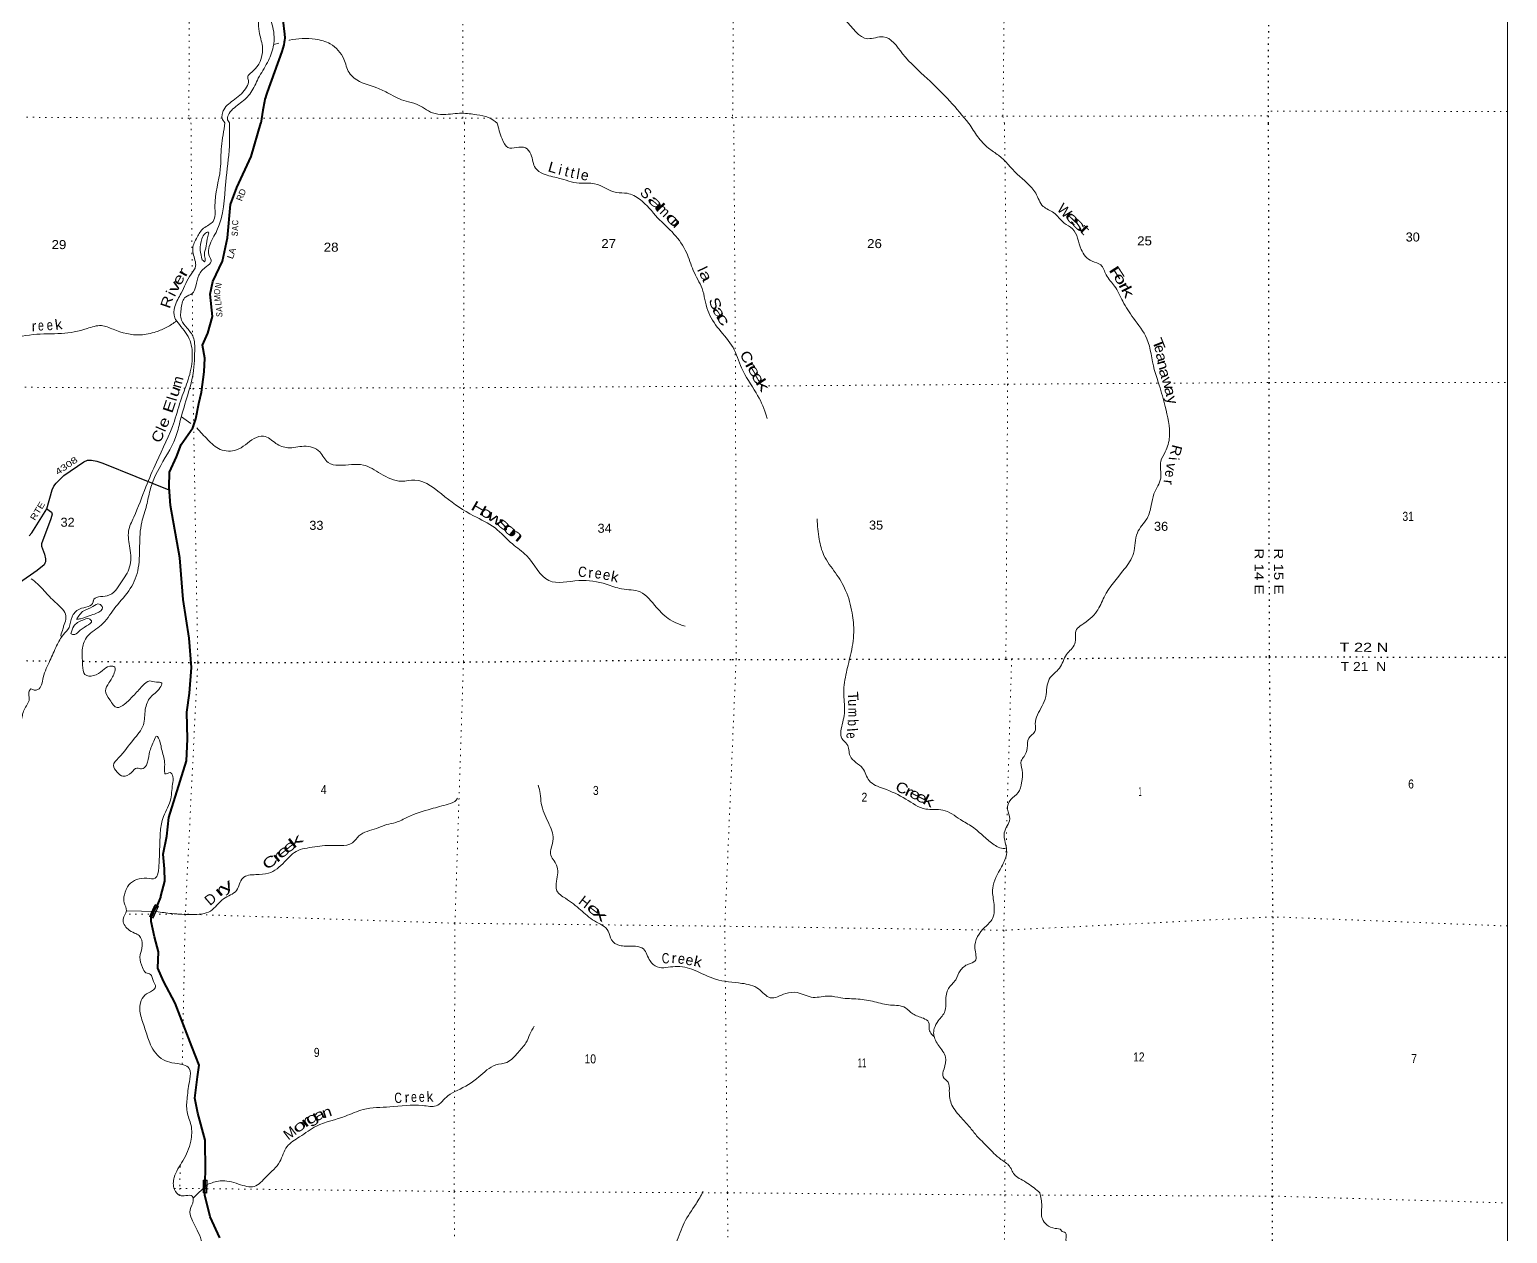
# Model space of a CAD drawing. Header units: feet. Extents: x -252966 to 4, y -183309 to 1368.
# Drawn here: x -28629 to 0, y -67344 to -44032 of the extents above; entities that cross this region are included whole.
import ezdxf
from ezdxf.enums import TextEntityAlignment as Align

# ---------------------------------------------------------------- set-up
doc = ezdxf.new("R2010")
doc.units = ezdxf.units.FT
doc.header["$LTSCALE"] = 80
doc.linetypes.add('DOTTED', pattern=[1.5, 0.3, -1.2])
for name, color, linetype, lineweight in [('26', 7, 'Continuous', 40), ('27', 7, 'Continuous', 13), ('29', 7, 'Continuous', 25), ('30', 7, 'Continuous', 35), ('39', 7, 'Continuous', 13), ('4', 7, 'Continuous', 13), ('41', 7, 'Continuous', 13), ('6', 7, 'DOTTED', 25), ('61', 7, 'Continuous', 13), ('7', 7, 'DOTTED', 13)]:
    doc.layers.add(name, color=color, linetype=linetype, lineweight=lineweight)

msp = doc.modelspace()

# ---------------------------------------------------------------- linework, layer by layer
at = {"layer": '26'}
for points in [[(-23789.72, -43304.16), (-23690.84, -44123.03), (-23685.72, -44194.77), (-23690.23, -44244.42), (-23695.4, -44275.93), (-23706.01, -44327.92), (-23744.6, -44454.27), (-24028.52, -45244.16), (-24045.42, -45299.44), (-24060.57, -45345.15), (-24069.11, -45379.56), (-24080.39, -45422.44), (-24109.29, -45593.61), (-24146.45, -45842.86), (-24147.54, -45838.56)], [(-26270.87, -61227.51), (-26181.72, -61036.01), (-26146.65, -60972.85), (-26087.79, -60835.79), (-26083.76, -60811.16), (-26010.73, -60524.37), (-26014.66, -60284.76), (-26038.29, -60000.7), (-25968.91, -59648.95), (-25933.6, -59286.85), (-25710.48, -58584.03), (-25586.49, -58190.44), (-25566.76, -57771.85), (-25584.31, -57252.29), (-25528.82, -56880.29), (-25490.31, -56383.33), (-25537.61, -55819.24), (-25653.58, -55067.37), (-25720.86, -54261.52), (-25898.84, -53249.44), (-25927.84, -52890.84), (-25917.27, -52601.02), (-25780.09, -52306.19), (-25693.6, -52065.3), (-25463.76, -51743.04), (-25405.98, -51568.35), (-25353.17, -51272.84), (-25301.04, -51055.83), (-25245.34, -50659.68), (-25234.98, -50394.01), (-25277.01, -50146.04), (-25176.51, -49911.31), (-25087.3, -49587.9), (-25127.68, -49152.72), (-25081.34, -48907.48), (-24893.07, -48514.41), (-24794.69, -48062.23), (-24734.81, -47418.48), (-24611.39, -47089.31), (-24336.92, -46487.57), (-24146.45, -45842.86)], [(-25226.48, -66310.25), (-25222.07, -66133.6), (-25228.91, -65537.63), (-25369, -65017.08), (-25424.69, -64722.69), (-25376.91, -64314.39), (-25346.8, -64087.14), (-25486.26, -63723.63), (-25808.41, -62887.53), (-26031.68, -62458.92), (-26141.99, -62208.38), (-26133.18, -61890.36), (-26209.02, -61603.87), (-26274.68, -61301.35), (-26272.19, -61253.16), (-26270.87, -61227.51)], [(-24946.12, -67428.34), (-25129.38, -67020.18), (-25232.22, -66604.62), (-25226.48, -66310.25)]]:
    msp.add_lwpolyline(points, dxfattribs=at)
at = {"layer": '29'}
for points in [[(-28295.03, -53310.57), (-28191.82, -52943.39), (-28159.81, -52870.71), (-28116.73, -52814.97), (-27963.58, -52670.47), (-27575.55, -52403.54), (-27507.14, -52372.38), (-27431.4, -52371.4), (-27326.06, -52391.26), (-27212.1, -52425.52), (-25929.83, -52945.29)], [(-28295.03, -53310.57), (-28205.7, -53374.75), (-28193.76, -53414.33), (-28216.88, -53507.17), (-28397.48, -53991.94), (-28397.5, -54038.88), (-28340.95, -54193.35), (-28318.26, -54282.63), (-28318.26, -54339.26), (-28330.54, -54367.9), (-28348.44, -54399.66), (-28481.62, -54504.37), (-29100.97, -54941.89)], [(-28635.16, -53835.27), (-28582.95, -53776.1), (-28295.03, -53310.57)]]:
    msp.add_lwpolyline(points, dxfattribs=at)
at = {"layer": '39'}
for p, q in [((-23899.6, -44321.3), (-23800.14, -44294.69)), ((-25685.7, -51532.25), (-25502.8, -51658.14)), ((-26747.71, -61099.43), (-26176.15, -61113.32)), ((-25459.72, -66659.14), (-25189.4, -66398.86))]:
    msp.add_line(p, q, dxfattribs=at)
for points in [[(-23805.77, -34526.11), (-23924.75, -34740.34), (-24022.57, -35038.51), (-23989.87, -35286.07), (-23864.34, -35706.57), (-23715, -35988.11), (-23587.81, -36247.55), (-23542.87, -36577.63), (-23596.26, -36972.34), (-23672.24, -37151.68), (-23854.73, -37327.21), (-23952.75, -37536.79), (-23960.43, -37699.88), (-23875.54, -37915.12), (-23702.04, -38216.74), (-23592.96, -38470.18), (-23568.24, -38743.93), (-23621.92, -39007.78), (-23901.89, -39636.5), (-23983.84, -39840.01), (-24118, -40063.76), (-24460.82, -40444.98), (-24506.92, -40501.44), (-24456.42, -40620.12), (-24240.71, -40921.65), (-23972.63, -41281.46), (-23809.54, -41418.02), (-23592.24, -41530.31), (-23537.85, -41588.58), (-23501.26, -41775.73), (-23474.56, -42039.41), (-23451.79, -42339.34), (-23479.43, -42562.86), (-23623.88, -42675.91), (-24035.35, -42914.33), (-24161.67, -43043.44), (-24145.34, -43162.19), (-24082.62, -43349.29), (-23981.23, -43757.77), (-23894.02, -44119.97), (-23907.54, -44367.63), (-24021.43, -44669.85), (-24197.61, -44976.23), (-24341.7, -45252.35), (-24542.23, -45452.08), (-24762.84, -45657.89), (-24796.79, -45756.61), (-24758.43, -45838.86)], [(-25560.59, -34771.95), (-25578.85, -35133.7), (-25575.43, -35473.97), (-25579.99, -35706.91), (-25652.31, -36012.3), (-25736.15, -36270.17), (-25725.5, -36543.95), (-25620.71, -36670.57), (-25556.33, -36704.66), (-25485.85, -36764.91), (-25451.29, -36948.04), (-25458.34, -37392.98), (-25538.41, -37538.1), (-25684.58, -37784.02), (-25682.05, -38019.57), (-25619.17, -38283.17), (-25522.34, -38448.05), (-25316.7, -38739.54), (-25183.85, -38837.91), (-24976.74, -38885.8), (-24618.75, -39003.83), (-24373.12, -39204.64), (-24306.28, -39442.06), (-24383.94, -39768.37), (-24582.28, -40050.64), (-24626.13, -40211.79), (-24645.75, -40431.27), (-24566.88, -40654.58), (-24312.76, -41058.71), (-24066.89, -41368.23), (-23867.67, -41488.61), (-23734.9, -41542.69), (-23608.01, -41671.27), (-23627.56, -41920.95), (-23605.03, -42110.15), (-23544.22, -42347.58), (-23592.05, -42528.87), (-23738.49, -42649.98), (-24170.2, -42824.02), (-24276.37, -42977.25), (-24243.68, -43220.78), (-24182.48, -43633.37), (-24183.52, -44072.26), (-24118.59, -44355.99), (-24256.29, -44793.15), (-24350.56, -44877.9), (-24400.66, -44942.43), (-24390.45, -45016.9), (-24424.33, -45145.82), (-24654.93, -45381.85), (-24865.5, -45583.62), (-24897.45, -45676.29), (-24899.31, -45746.76), (-24844.11, -45839.26)], [(-13104.64, -41937.15), (-13425.5, -42251.89), (-13541.58, -42471.58), (-13528.76, -42819.84), (-13421.31, -43240.38), (-13251.87, -43525.91), (-12835.15, -43845.14), (-12388.19, -44208.6), (-12094.86, -44171.75), (-11716.31, -44499.11), (-11238.94, -44981.29), (-10803.88, -45417.25), (-10431.41, -45850.57)], [(-23598.58, -44240.74), (-23596.32, -44240.14), (-23093.93, -44220.97), (-22804.33, -44308.94), (-22540.41, -44604.34), (-22437.34, -44865.84), (-22338.62, -44974.35), (-21900.1, -45158.65), (-21668.73, -45270.91), (-21336.8, -45419.19), (-21133.7, -45475.13), (-20823.83, -45645.61), (-20612.74, -45675.37), (-20253.05, -45652.47), (-19967.61, -45682.07), (-19736.37, -45733.93), (-19570.08, -45844.17)], [(-28603.87, -56796.96), (-28537.81, -56823.67), (-28471.43, -56814.14), (-28364.89, -56577.44), (-28233.47, -56252.36), (-28104.37, -55963.5), (-27973.92, -55749.15), (-27864.21, -55609.11), (-27806.18, -55406.24), (-27662.21, -55254.4), (-27395.79, -55113.63), (-27393.59, -55091.5), (-27125.55, -54995.03), (-26858.17, -54745.54), (-26690.75, -54438.87), (-26685.55, -54074.52), (-26710.79, -53744.14), (-26612.02, -53477.18), (-26375.82, -52887.21), (-26170.74, -52409.72), (-25824.26, -51615.29), (-25685.76, -51169.48), (-25556.03, -50808.15), (-25478.16, -50404.12), (-25519.36, -50061.53), (-25727.52, -49743.77), (-25816.78, -49612.18), (-25814.87, -49394.77), (-25692.07, -49136.06), (-25500.01, -48769.19), (-25412.2, -48606.83), (-25417.54, -48528.27), (-25467.54, -48272.19), (-25383.25, -48053.43), (-25257.17, -47879.3), (-25073.18, -47745.9), (-25038.5, -47456.28), (-24933.76, -46736.39), (-24911.82, -46295.67), (-24879.73, -46072.46), (-24844.11, -45839.26)], [(-24758.43, -45838.86), (-24759.08, -46288.86), (-24827.43, -46982.87), (-24998.38, -47921.66), (-25147.74, -48230.49), (-25155.19, -48393.5), (-25112.14, -48524.71), (-25201.36, -48618.61), (-25351.53, -48790.53), (-25409.63, -49001.45), (-25477.17, -49143.84), (-25608.35, -49211.23), (-25690.54, -49419.94), (-25686.61, -49659.54), (-25577.46, -49813.43), (-25458.44, -49987.54), (-25430.6, -50249.48), (-25471.2, -50756.49), (-25601.86, -51224.52), (-25732.56, -51696.57), (-25774.1, -51851.25), (-26088.94, -52474.81), (-26296.05, -52954.29), (-26360.86, -53243.67), (-26456.16, -53573.07), (-26496.39, -54037.8), (-26534.69, -54512.62), (-26706.86, -54901.79), (-26993.19, -55251.78), (-27239.01, -55563.85), (-27510.14, -55783.11), (-27604.5, -56005.81), (-27601.42, -56342.05), (-27556.8, -56523.6), (-27388.21, -56543.09), (-27218.59, -56443.8), (-27075.22, -56360.41), (-26976.96, -56381.34), (-26987.96, -56489.96), (-27092.1, -56682.39), (-27159.73, -56834.85), (-27072.87, -57010.7), (-26931.55, -57160.83), (-26790.33, -57093.52), (-26620.19, -56935.86), (-26439.68, -56740.03), (-26300.24, -56646.54), (-26171.85, -56667.71), (-26069.55, -56686.66), (-26102.51, -56779), (-26288.96, -56964.72), (-26387.41, -57195.44), (-26424.2, -57497.13), (-26615.52, -57779.44), (-26903.9, -58133.45), (-27003.67, -58285.64), (-26934.44, -58409.01), (-26820.65, -58492.48), (-26655.28, -58419.33), (-26548.05, -58333.63), (-26457.79, -58350.47), (-26366.74, -58276.72), (-26312.57, -58055.7), (-26224.06, -57812.82), (-26166.93, -57712.62), (-26099.7, -57835.97), (-26070.7, -57965.06), (-26012.7, -58225.23), (-26014.11, -58386.28), (-26000.56, -58444.77), (-25903.93, -58421.4), (-25854.34, -58494.28), (-25859.68, -58645.23), (-25904.46, -58971.36), (-26048.33, -59312.09), (-26096.94, -59585.5), (-26110.12, -59943.75), (-26126.93, -60257.68), (-26193.03, -60464.5), (-26359.8, -60467.18), (-26704.44, -60593.23), (-26792.51, -60785.78), (-26795.91, -60944.8), (-26751.01, -61094.15), (-26816.74, -61258.7), (-26722.01, -61452.74), (-26596.1, -61528.25), (-26508.13, -61577.28), (-26445.51, -61767.03), (-26491.71, -61996.17), (-26443.22, -62193.86)], [(-19570.08, -45844.17), (-19476.18, -46148.51), (-19363.12, -46314.52), (-19023.66, -46321.3), (-18918.28, -46446.97), (-18828.22, -46715.47), (-18678.5, -46825.39), (-18379.89, -46908.35), (-17984.97, -47006.17), (-17683.71, -47016.67), (-17257.27, -47185.22), (-17052.51, -47202.98), (-16802.44, -47323.79), (-16461.97, -47674.85), (-16145.31, -47991.48), (-15903.35, -48349.79), (-15771.79, -48697.13), (-15602.07, -49046.8), (-15491.27, -49470.48), (-15273.48, -49836.64), (-15001.33, -50189.15), (-14836.04, -50585.09), (-14552.99, -51068.55), (-14367.71, -51476.72), (-14342.37, -51565.51)], [(-10431.41, -45850.57), (-10260.51, -46106.52), (-10053.51, -46327.64), (-9859.85, -46466.11), (-9495.4, -46831.45), (-9139.02, -47200.75), (-8992.59, -47455.61), (-8788.76, -47580.07), (-8587.59, -47779), (-8423.83, -47891.06), (-8258.56, -48289.01), (-8045.6, -48518.23), (-7879.48, -48590.04), (-7772.7, -48784.18), (-7609.84, -48998.9), (-7451.7, -49294.12), (-7245.6, -49617.91), (-6985.93, -50018.64), (-6840.5, -50617.75), (-6744.69, -50918.5), (-6631.77, -51330.11), (-6546.5, -51916.66), (-6627.4, -52207.92), (-6715.38, -52390.41), (-6716.23, -52716.55), (-6847.47, -53021.49), (-6899.7, -53250.58), (-6982.22, -53497.54), (-7169.51, -53777.87), (-7245.31, -54175.88), (-7422.78, -54482.46), (-7813.22, -55020.86), (-7952.26, -55297.56), (-8245.87, -55560.92), (-8345.09, -55650.71), (-8381.66, -55926.23), (-8540.18, -56134.32), (-8677.08, -56396.94), (-8875.84, -56610.75), (-8945.09, -56948.41), (-9102.89, -57303.47), (-9146.59, -57476.25), (-9153.94, -57627.19), (-9273.57, -57753.05), (-9301.41, -57950.12), (-9363.07, -58108.67), (-9418.05, -58192.78), (-9403.53, -58370.06), (-9411.71, -58615.61), (-9475.66, -58806.35), (-9621.51, -58944.08), (-9683.4, -59128.79), (-9638.85, -59318.4), (-9692.26, -59452.85), (-9747.66, -59585.28), (-9727.27, -59780.72), (-9700.79, -59968.17), (-9801.67, -60247.19), (-9972, -60656.51), (-9950.35, -60936.53), (-9975.16, -61246.36), (-10121.26, -61412.28), (-10315.73, -61825.43), (-10313.82, -62067.03), (-10438.92, -62128.42), (-10602.78, -62257.96), (-10688.69, -62432.41), (-10828.8, -62602.4), (-10879.05, -62835.53), (-10896.94, -63042.74), (-11025.1, -63224.91), (-11102.76, -63375.27), (-11113.83, -63491.95), (-11015.29, -63710.18), (-10884.64, -63932.7), (-10914.74, -64157.93), (-10932.18, -64314.82), (-10836.66, -64418.27), (-10811.97, -64581.55), (-10760.16, -64859.79), (-10573.48, -65106.92), (-10420.31, -65281.31), (-10283.18, -65451.53), (-10070.1, -65666.66), (-9813.07, -65910.34), (-9645.47, -66042.56), (-9534.56, -66224.65), (-9428.69, -66293.96), (-9288.79, -66377.63), (-9055.31, -66556.69)], [(-25282.37, -48489.75), (-25323.16, -48303.56), (-25291.09, -48082.36), (-25219.83, -47974.22), (-25163.4, -47954.55), (-25178.22, -48041), (-25205.93, -48221.96), (-25241.5, -48384.75), (-25224.39, -48495.62), (-25232.69, -48525.75), (-25282.37, -48489.75)], [(-31146.31, -48682.8), (-30786.28, -48605.51), (-30361.33, -48715.66), (-30082.91, -48810.52), (-29763.48, -49040.61), (-29510.4, -49276.2), (-29454.93, -49594.74), (-29284.25, -49833.69), (-29104.45, -49949.9), (-28561.92, -49938.2), (-28011.26, -49916.49), (-27514.21, -49821.88), (-27238.47, -49763.72), (-27008.07, -49836.05), (-26482.66, -49945), (-26180.79, -49885.04), (-25969.06, -49796.16), (-25778.75, -49673.96)], [(-25388.58, -51747.5), (-25176.49, -51974.88), (-24937.05, -52162.04), (-24619.72, -52172.67), (-24278.27, -51951.97), (-24095.04, -51905.14), (-23857.2, -52045.98), (-23626.91, -52130.39), (-23313.24, -52100.72), (-23006.82, -52209.91), (-22847.91, -52416.55), (-22635.41, -52468.61), (-22163.26, -52464.38), (-21825.2, -52632.21), (-21424.68, -52778.4), (-21165.33, -52756.35), (-20581.52, -53079.17), (-20026.25, -53448.08), (-19612.44, -53682.96), (-19275.64, -53993.71), (-19000.37, -54219.42), (-18568.64, -54702.07), (-17988.05, -54702.75), (-17456.28, -54773.5), (-17159.73, -54862.48), (-16798.63, -54921.78), (-16483.83, -55222.29), (-16218.74, -55462.01), (-16024.67, -55554.18), (-15930.53, -55587.15)], [(-13374.96, -53508.08), (-13332.2, -53901.01), (-13240.51, -54213.81), (-13016.47, -54553.85), (-12820.54, -54891.65), (-12695.79, -55329.53), (-12662.91, -55704.26), (-12727.05, -56146.65), (-12816.78, -56528.44), (-12856.34, -56916.67), (-12843.39, -57273.12), (-12910.72, -57620.86), (-12891.87, -57761.94), (-12794.37, -57869.44), (-12734.06, -58095.41), (-12624.69, -58223.13), (-12493.07, -58334.93), (-12364.59, -58575.54), (-12086.68, -58728.79), (-11652.52, -58933.64), (-11268.48, -59126), (-10937.17, -59146.8), (-10597.23, -59328.74), (-10365.44, -59471.55), (-10142.07, -59658.58), (-9942.57, -59819.24), (-9834.57, -59874.48), (-9710.04, -59877.5), (-9708.01, -59875.5)], [(-28596.35, -54668.01), (-28475.57, -54762.62), (-28268.57, -54983.74), (-28045.46, -55200.96), (-27948.05, -55318.52), (-27927.1, -55449.55), (-27970.5, -55588.11), (-27989.27, -55666.48), (-28010.48, -55795.15), (-28005.9, -55799.76)], [(-27719.59, -55455.98), (-27580.13, -55287.28), (-27404.64, -55206.16), (-27277.64, -55156.86), (-27217.94, -55221.77), (-27331.44, -55335.6), (-27472.48, -55382.78), (-27643.76, -55441.79), (-27715.83, -55451.43)], [(-27827.13, -55734.23), (-27773.6, -55585.69), (-27599.78, -55466.3), (-27477.04, -55445.15), (-27429.17, -55483.79), (-27528.45, -55579.62), (-27682.12, -55693.13), (-27775.02, -55748.75), (-27825.3, -55735.85)], [(-29291.2, -80926.07), (-29477.15, -80594.39), (-29660.22, -80393.59), (-29641.55, -80327.3), (-29611.25, -80077.91), (-29657.93, -79672.87), (-29739.34, -79333.99), (-29960.88, -79167.1), (-30154.7, -79046.75), (-30364.16, -78648.44), (-30441.95, -78124.37), (-30410.63, -77760.23), (-30347.07, -77613.78), (-30205.2, -77471.99), (-29988.39, -77030.83), (-29901.41, -76733.58), (-29992.76, -76612.05), (-30030.04, -76511.08), (-29966.43, -76358.59), (-30035.26, -76188.92), (-30025.06, -75941.38), (-30144.53, -75590.1), (-30193.87, -75259.53), (-30284.41, -74815.89), (-30319.85, -74503.55), (-30514.53, -73563.8), (-30675.17, -73095.42), (-30863.09, -72759.7), (-30906.91, -72487.56), (-30966.21, -72146.84), (-30963.22, -71804.62), (-31004.87, -71514.37), (-31057.07, -71280.41), (-31037.46, -70875.91), (-31004.06, -70503.73), (-30911.53, -70260.88), (-30822.86, -69999.88), (-30922.18, -69640.72), (-31024.93, -69444.6), (-31030.13, -69349.94), (-30850.81, -69061.49), (-30778.01, -68778.21), (-30854.16, -68525.94), (-30987.91, -68198.71), (-30970.02, -67761.98), (-30924.8, -67186.56), (-30972.03, -66843.93), (-30853.51, -66615.38), (-30841.77, -66422.2), (-30901.83, -65938.54), (-30865.74, -65487.87), (-30836.52, -65133.78), (-30816.52, -64684.99), (-30776.17, -64435.67), (-30709.56, -64399.97), (-30616.08, -64277.93), (-30435.72, -64100.21), (-30348.26, -63978.11), (-30419.72, -63878.88), (-30464.88, -63759.74), (-30394.38, -63738.16), (-30197.55, -63743.79), (-29982.9, -63550.24), (-30025.08, -63320.39), (-30063.9, -63165.06), (-30026.72, -63048.59), (-29902.56, -63093.89), (-29762.86, -63199.71), (-29635.96, -63162.49), (-29517.32, -62919.85), (-29366.64, -62460.04), (-29412.47, -62187.88), (-29537.34, -61993.6), (-29629.64, -61751.26), (-29676.09, -61320.05), (-29599.49, -61060.97), (-29487.13, -60618.97), (-29454.94, -60383.68), (-29438.16, -60303.29), (-29309.47, -60290.24), (-29129.63, -60170.9), (-28935.65, -59814.12), (-28850.82, -59303.45), (-28825.6, -58717.8), (-28841.64, -58254.62), (-28856.9, -57932.38), (-28769.13, -57315.03), (-28736, -57202.56), (-28635.77, -56998.02), (-28640.56, -56857.06), (-28603.87, -56796.96)], [(-18774.11, -58666.48), (-18735.34, -58827.85), (-18716.91, -59017.25), (-18579.53, -59388.8), (-18485.87, -59705.63), (-18525.63, -59886.5), (-18536.59, -59991.1), (-18420.02, -60215.52), (-18418.68, -60521.54), (-18414.29, -60708.81), (-18246.82, -60855.12), (-17955.46, -61078.94), (-17684.11, -61292.53), (-17420.66, -61491.97), (-17355.85, -61661.6), (-17200.08, -61767.56), (-17083.67, -61780.58), (-16736.59, -61835.74), (-16608.04, -62068.31), (-16468.43, -62184.19), (-16124.81, -62174.9), (-15755.78, -62246.35), (-15339.43, -62420.85), (-14831.86, -62501.47), (-14505.35, -62610.82), (-14281.82, -62779.73), (-13981.78, -62699.62), (-13760.62, -62681.29), (-13448.02, -62772.41), (-13140.41, -62746.72), (-12915.72, -62782.76), (-12580.42, -62805.62), (-12259.44, -62858.55), (-11948.6, -62921.47), (-11663.78, -62974.11), (-11518.17, -63094.08), (-11313.99, -63178.27), (-11214.2, -63253.57), (-11199.34, -63392.61), (-11153.95, -63485.58), (-11101.64, -63532.63)], [(-26176.15, -61113.32), (-25873.56, -61149.58), (-25485.99, -61168.83), (-25125.79, -61101.29), (-24872.59, -60863.77), (-24618.03, -60700.75), (-24499.41, -60462.14), (-24245.7, -60395.75), (-24000.37, -60369.55), (-23689.07, -60150.62), (-23427.95, -59927.26), (-23252.78, -59882.37), (-22862.58, -59831.18), (-22603.44, -59833.29), (-22371.93, -59778.79), (-22248.22, -59646.92), (-21911.46, -59502.69), (-21711.91, -59427.81), (-21534.76, -59386.96), (-21304.82, -59282.13), (-20849.39, -59122.75), (-20517.1, -59030.83), (-20361.69, -58949.54), (-20341.32, -58917.5)], [(-26443.22, -62193.86), (-26373.79, -62295.08), (-26285.68, -62328.01), (-26230.61, -62463.34), (-26189.32, -62566.35), (-26246.22, -62640.38), (-26395.69, -62731.78), (-26481.33, -62876.04), (-26471.55, -63135.82), (-26381.59, -63416.39), (-26285.54, -63688.96), (-26036.97, -63980.88), (-25870.72, -64038.6), (-25646.07, -64078.67), (-25534.17, -64148.03), (-25525.97, -64359.49), (-25575.26, -64711.41), (-25577.68, -64987.2), (-25501.64, -65251.55), (-25506.34, -65559.54), (-25660.34, -65938.79), (-25827.9, -66261.56), (-25821.89, -66493.13), (-25716.44, -66610.76), (-25601.94, -66611.68), (-25477.5, -66624.77), (-25458.13, -66707.47), (-25519.96, -66886.15), (-25487.42, -67069.62), (-25382.78, -67279.84), (-25304.12, -67473.75), (-25243, -67607.12), (-25167.3, -67680.21), (-25214.33, -67774.45), (-25344.24, -67926.41), (-25323.64, -68097.7), (-25220.52, -68251.54), (-25020.71, -68375.97), (-24892.37, -68403.18), (-24857.04, -68498.09), (-24806.29, -68667.62), (-24706.64, -68759.02), (-24645.6, -68900.44), (-24632.68, -69260.92), (-24649.05, -69754.03), (-24718.11, -70299.05), (-24856.81, -70537.5), (-25110.51, -70831.39), (-25167.05, -71094.67), (-25187.85, -71404.54), (-25254.17, -71637.53), (-25312.8, -71908.84), (-25282.14, -72078.2), (-25217.7, -72290.12), (-25249.5, -72481.12), (-25167.48, -72749.54), (-25214.38, -73059.2), (-25263.25, -73592.31), (-25227.78, -73900.63), (-25272.38, -74176.08), (-25410.58, -74587.67), (-25489.14, -74840.7), (-25616.96, -74984.62), (-25695.87, -75048.4), (-25894.29, -75223.95), (-26004.69, -75442.5), (-26028.32, -75617.46), (-26089.5, -75721.65), (-26179.16, -75865.88), (-26192.15, -75972.47), (-26103.62, -76186.6), (-26043.44, -76426.66), (-25960.48, -76588.39), (-25813.57, -76559.39), (-25648.24, -76492.28), (-25509.86, -76519.57), (-25508.41, -76584.01), (-25597.62, -76675.89), (-25606.57, -76780.51), (-25552.8, -76835.3), (-25581.39, -76887.41), (-25669.99, -76910.85), (-25739.13, -77006.93), (-25696.12, -77142.16), (-25711.15, -77252.77), (-25655.06, -77500.85), (-25533.95, -77894.42), (-25384.2, -78229.83), (-25243.09, -78404.11), (-25116.86, -78443.39), (-25041.88, -78369.51)], [(-25189.94, -66399.23), (-24936.46, -66325.16), (-24579.41, -66388.46), (-24276.46, -66435.21), (-24041.74, -66243.84), (-23782.05, -65954.03), (-23640.87, -65661.24), (-23398.15, -65473.97), (-23070.88, -65267.25), (-22510.67, -65072.48), (-22166.01, -64944.42), (-21651.27, -64894.24), (-21010.16, -64867.23), (-20755.07, -64873.32), (-20526.34, -64677.88), (-20344.63, -64574.67), (-19924.48, -64314.34), (-19594.97, -64081.47), (-19383.6, -64032.85), (-19166.94, -63839.32), (-19012.65, -63655.36), (-18936.82, -63484.85), (-18853.1, -63330.51)], [(-23484.42, -76790.9), (-23132.27, -76871.05), (-22541.61, -76869.8), (-22048.89, -76811.39), (-21519.82, -76501.61), (-21343.13, -76283.6), (-21316.15, -76185.17), (-21151, -76138.2), (-20850.87, -75818.51), (-20472.48, -75280.02), (-20224.87, -74762.62), (-20094.47, -74324.79), (-19918.14, -73919.55), (-19799.01, -73620.54), (-19811.18, -73405.03), (-19801.79, -73250.08), (-19606.9, -73018.13), (-19466.54, -72819.96), (-19212.7, -72739.47), (-18995.02, -72658.7), (-18875.41, -72305.34), (-18689.67, -71972.65), (-18576.32, -71415.9), (-18491.26, -70879.06), (-18344.28, -70612.49), (-18198.95, -70535.15), (-18125.12, -70362.61), (-18039.32, -70200.24), (-17929.43, -70040.07), (-17606.72, -69666.21), (-17604.73, -69668.24), (-17436.06, -69448.15), (-17232.28, -69349.15), (-17101.37, -69082.45), (-16926.25, -68814.09), (-16682.65, -68755.67), (-16478.87, -68656.66), (-16371.13, -68512.59), (-16319.26, -68094.25), (-16103.34, -67526.26), (-15947.25, -67136.96), (-15719.05, -66772.4), (-15580.35, -66533.95)], [(-9055.31, -66556.69), (-9021.37, -66810.64), (-9009.52, -67064.4), (-8922.1, -67175.84), (-8764, -67245.57), (-8645.8, -67282.77), (-8641.85, -67290.85), (-8563.86, -67331.75), (-8552.95, -67462.7), (-8399.96, -67657.21), (-8228.61, -67819.66), (-8044.99, -67958.05), (-7908.47, -67969.22), (-7790.3, -68010.45), (-7689.35, -68182.39), (-7547.43, -68264.07), (-7298.82, -68322.46), (-7138.15, -68327.79), (-6996.15, -68401.42), (-6838.84, -68332.23), (-6575.45, -68308.2), (-6350.6, -68326.13), (-6181.12, -68472.46), (-5981.99, -68675.4), (-5907.56, -68893.43), (-5843.29, -69125.47), (-5621.9, -69537.97), (-5475.95, -69849.19), (-5319.91, -70154.46), (-5317.73, -70593.36), (-5269.64, -70837.35), (-5164.33, -70971.08), (-5096.63, -71040.08), (-5057.6, -71171.26), (-4898.18, -71319.52), (-4618.13, -71458.69), (-4456.05, -71761.99), (-4411.52, -71953.61), (-4223.82, -72083.98), (-3903.14, -72171.14), (-3653.35, -72324.15), (-3542.25, -72484.1), (-3477.05, -72609.45), (-3384.23, -72793.41), (-3149.73, -73085.22), (-2716.18, -73590.03), (-2464.56, -73763.2), (-2245.49, -73752.9), (-2029.56, -73871.42), (-1908.41, -74031.45), (-1694.99, -74208.33), (-1564.84, -74487.21), (-1551.5, -74799.37), (-1624.15, -75066.54), (-1776.28, -75461.92), (-1898.91, -75930), (-1898.87, -75925.98), (-1959.74, -76223.44), (-1933.11, -76394.78), (-1806.78, -76651.49), (-1821.51, -76727.87), (-1790.71, -76881.13), (-1625.04, -77103.67), (-1556.54, -77211.19), (-1525.44, -77330.22), (-1380.07, -77478.37), (-1247.79, -77513.67), (-1117.9, -77593.24), (-1053.34, -77791.06), (-1056.6, -77933.97), (-962.25, -78172.3), (-848.1, -78213.49), (-613.09, -78219.42), (-423.49, -78361.89), (-330.16, -78487.46), (-327.75, -78670.69), (-270.71, -78810.06), (-184.78, -78863.11), (-116.92, -78913.99), (-3.35, -79002.17)]]:
    msp.add_spline(points, degree=3, dxfattribs=at)
at = {"layer": '4'}
msp.add_line((0, -0.01), (0, -183308.59), dxfattribs=at)
at = {"layer": '6'}
msp.add_line((-29768.91, -56240.81), (-28244.87, -56257.74), dxfattribs=at)
for points in [[(-4467.2, 0.45), (-4481.32, -3490.33), (-4483.03, -3625.22), (-4489.67, -8815.37), (-4485.4, -8930.12), (-4461.96, -14092.02), (-4455.8, -14148.38), (-4492.34, -19451.33), (-4547.1, -24695.94), (-4584.21, -29739.19), (-4593.71, -29990.86), (-4632.89, -35003.91), (-4640.41, -35241.49), (-4611.15, -40306.75), (-4616.84, -40463.79), (-4637.64, -45609.68), (-4637.44, -45704.3), (-4632.83, -45851.21)], [(-4632.83, -45851.21), (-4624.74, -50867.25), (-4616.98, -56178.23), (-4546.54, -61213.91), (-4557.71, -66621.37), (-4565.87, -71914.1), (-4650.11, -77178.04), (-4644.7, -82527.25), (-4588.48, -87810.44)], [(-27597.4, -56264.94), (-25368.95, -56289.7), (-20223.8, -56279.1), (-15016.02, -56228.57), (-9716.23, -56223.42), (-9605.71, -56220.3), (-4616.98, -56178.23), (0, -56187.16)]]:
    msp.add_lwpolyline(points, dxfattribs=at)
at = {"layer": '61'}
for p, q in [((-26237.58, -61238.47), (-26305.7, -61207.1)), ((-25268.96, -66560.93), (-25263.93, -66310.98)), ((-25263.93, -66310.98), (-25188.94, -66312.49))]:
    msp.add_line(p, q, dxfattribs=at)
for points in [[(-26305.7, -61207.1), (-26219.46, -61019.84), (-26205.4, -60993), (-26192.92, -60976.84)], [(-26192.92, -60976.85), (-26129.09, -61016.23), (-26192.92, -60976.85)], [(-26295.08, -61203.18), (-26212.28, -61023.37), (-26198.64, -60997.33), (-26190.99, -60987.43), (-26140.43, -61018.63)], [(-26140.43, -61018.63), (-26149.22, -61031.48), (-26160.39, -61051.74), (-26241.5, -61227.85), (-26295.08, -61203.18)], [(-26237.58, -61238.47), (-26153.24, -61055.35), (-26142.4, -61035.68), (-26129.1, -61016.23)], [(-25188.94, -66312.49), (-25193.97, -66562.44), (-25268.96, -66560.93)]]:
    msp.add_lwpolyline(points, dxfattribs=at)
msp.add_lwpolyline([(-25260.8, -66553.09), (-25256.09, -66319.13), (-25197.09, -66320.32), (-25201.8, -66554.28)], close=True, dxfattribs=at)
at = {"layer": '7'}
for p, q in [((0, -45618.06), (-4637.64, -45609.68)), ((-25501.88, -45837.32), (-25480.07, -48730.77)), ((-25476.92, -49148.38), (-25470.71, -49972.6)), ((-25639.93, -50978.86), (-25623.49, -50978.97))]:
    msp.add_line(p, q, dxfattribs=at)
for points in [[(-9743.43, -45849.57), (-9772.25, -45709.02), (-9715.46, -40474.47), (-9706.8, -35290.36), (-9842.94, -30058.23), (-9800.45, -24717.01), (-9689.4, -19486.38), (-9733.17, -14215.81), (-9770.93, -8939.18), (-9794.66, -3648.43), (-9826.34, 2.14)], [(-14982.04, -15358.25), (-14980.98, -19485.39), (-15045.78, -24734.05), (-15016.22, -29934.19), (-14990.44, -35245.06), (-14976.79, -40525.77), (-15009.52, -45732.08), (-14986.09, -45846.74)], [(-20204.96, -45842.64), (-20234.75, -45749.07), (-20232.19, -40528.73), (-20288.16, -35197.78), (-20288.49, -30646.99)], [(-25536.83, -39127.29), (-25525.79, -40527.74), (-25542.41, -45750.12), (-25501.88, -45837.32)], [(-24901.47, -45749.99), (-25542.41, -45750.12), (-30844.12, -45716.94), (-31141.84, -45712.04)], [(-4637.44, -45704.3), (-9772.25, -45709.02), (-15009.52, -45732.08), (-20234.75, -45749.07), (-24797.61, -45749.97)], [(-20204.96, -45842.64), (-20223.53, -50968.18), (-20223.8, -56279.1), (-20388.61, -61337.02), (-20405.95, -66531.04), (-20356.04, -71846.39), (-20418.45, -77140.69), (-20514.59, -82386.41), (-20437.63, -83834.13)], [(-15070.07, -83357.19), (-15060.43, -82418.58), (-15050.37, -77137.94), (-15042.34, -71859.3), (-15110.45, -66557.9), (-15161.72, -61397.55), (-14941.72, -56231.36), (-14953.63, -50936.45), (-14986.09, -45846.74)], [(-9743.43, -45849.57), (-9681.69, -50900.71), (-9716.23, -56223.42)], [(-31149.09, -50977.54), (-30758.54, -50945.11), (-25930.58, -50976.95)], [(-25526.54, -50979.61), (-25463.11, -50980.03), (-20223.53, -50968.18), (-14953.63, -50936.45), (-14615.55, -50934.16)], [(-25464.94, -50737.31), (-25463.11, -50980.03), (-25368.95, -56289.7)], [(-14433.34, -50932.92), (-9681.69, -50900.71), (-6724.01, -50881.14)], [(-6460.33, -50879.4), (-4624.74, -50867.25), (0, -50867.17)], [(-25368.95, -56289.7), (-25378.31, -56419.25), (-25612.5, -61161.77), (-25670.86, -64064.83)], [(-9605.71, -56220.3), (-9758.16, -61473.61), (-9736.73, -66599.48), (-9769.12, -71906.11), (-9817.4, -77192.48), (-9825.45, -82473.14), (-9831.93, -87804.13)], [(0, -61390.95), (-4546.54, -61213.91), (-9758.16, -61473.61), (-15236.02, -61394.76), (-20388.61, -61337.02), (-25612.5, -61161.77), (-26196.69, -61160.14), (-26761.55, -61158.57)], [(-25710.64, -66043.58), (-25719.25, -66471.82), (-25720.14, -66608.46)], [(-25826.66, -66471.57), (-25719.25, -66471.82), (-25191.12, -66477.71)], [(-25191.12, -66477.71), (-20405.95, -66531.04), (-15110.45, -66557.9), (-9736.73, -66599.48), (-4557.71, -66621.37), (0, -66753.13)]]:
    msp.add_lwpolyline(points, dxfattribs=at)

# ---------------------------------------------------------------- texts
at = {"layer": '27'}
msp.add_text('R', height=120, rotation=69.903, dxfattribs=at).set_placement((-24497.41, -47308.63), align=Align.CENTER)
for s, rotation, width, p in [('D', 67.426, 1.05, (-24452.44, -47201.93)), ('C', 87.99, 0.7, (-24586.77, -47772.21)), ('S', 83.137, 0.85, (-24595.08, -47993.82)), ('A', 87.99, 0.8, (-24589.07, -47883.42)), ('A', 74.475, 1.05, (-24647.8, -48336.62)), ('L', 71.002, 1.2, (-24677.54, -48436.47)), ('N', 78.688, 0.85, (-24912.73, -48999.45)), ('O', 83.702, 0.75, (-24937.35, -49115.53)), ('M', 94.352, 0.75, (-24931.37, -49227.17)), ('L', 93.176, 0.85, (-24915.21, -49331.53)), ('S', 83.856, 0.8, (-24894.15, -49558.36)), ('A', 91.032, 0.75, (-24895.53, -49447.17))]:
    msp.add_text(s, height=120, rotation=rotation, dxfattribs=dict(at, width=width)).set_placement(p, align=Align.CENTER)
at = {"layer": '30'}
for s, rotation, width, p in [('4308', 34.525, 1.35, (-28081.03, -52664.18)), ('RTE', 58.264, 1.2, (-28525.55, -53550.22))]:
    msp.add_text(s, height=120, rotation=rotation, dxfattribs=dict(at, width=width)).set_placement(p)
at = {"layer": '41'}
for s, rotation, width, p in [('L', 343.989, 1.15, (-18520.31, -46797.4)), ('a', 314.282, 2.1, (-16568.52, -47447.2)), ('l', 313.963, 1.8, (-16481.73, -47544.76)), ('o', 314.893, 2.05, (-16227.71, -47786.5)), ('e', 315.668, 2, (-8487.42, -47757.15)), ('s', 313.052, 2.25, (-8380.2, -47860.2)), ('t', 314.868, 2, (-8259.83, -47968.12)), ('r', 60.944, 1.6, (-25572.75, -48775.48)), ('l', 295.98, 1.1, (-15686.38, -48712.6)), ('F', 302.679, 1.85, (-7653.78, -48808.47)), ('v', 62.401, 1.5, (-25737.47, -49056.88)), ('e', 62.334, 1.4, (-25659.61, -48913.53)), ('a', 295.801, 1.45, (-15617.96, -48842.78)), ('o', 300.234, 1.5, (-7583.79, -48907.19)), ('r', 297.918, 1.6, (-7507.1, -49043.28)), ('R', 71.053, 1.2, (-25877.46, -49338.23)), ('i', 63.699, 1.15, (-25800.43, -49189.12)), ('S', 290.529, 1.3, (-15437.41, -49372.08)), ('k', 296.969, 1.6, (-7442.32, -49155.03)), ('a', 300.661, 1.6, (-15354.32, -49556.86)), ('e', 1.192, 0.75, (-28407.48, -49859.19)), ('e', 4.575, 0.8, (-28230.11, -49852.53)), ('k', 8.206, 1.05, (-28053.72, -49841.18)), ('c', 303.537, 1.8, (-15273.44, -49695.01)), ('T', 291.504, 1.45, (-6849.74, -50157.71)), ('C', 294.835, 1.2, (-14827.07, -50412.48)), ('a', 285.752, 1.2, (-6794.12, -50398.65)), ('r', 299.656, 1.65, (-14740.68, -50579.69)), ('e', 301.41, 1.55, (-14674.54, -50689.44)), ('n', 287.825, 1.25, (-6763.87, -50554.37)), ('a', 287.773, 1.25, (-6730.52, -50714.98)), ('u', 70.234, 1.35, (-25731.63, -51071.4)), ('e', 299.745, 1.5, (-14601.87, -50826.78)), ('k', 303.291, 1.8, (-14510.62, -50966.39)), ('w', 287.568, 1.2, (-6667.63, -50906.36)), ('E', 71.643, 1.35, (-25830.4, -51359.69)), ('y', 284.798, 1.15, (-6585.99, -51229.32)), ('a', 285.885, 1.2, (-6628.78, -51063.19)), ('C', 66.321, 1.2, (-26053.74, -51947.05)), ('e', 66.551, 1.3, (-25940.73, -51675.88)), ('R', 255.843, 1.1, (-6514.81, -52158.93)), ('e', 262.103, 0.9, (-6630.25, -52622.45)), ('v', 257.574, 1.05, (-6603.83, -52474.86)), ('H', 330.1, 1.5, (-19972.23, -53388.01)), ('o', 329.732, 1.5, (-19825.26, -53471.97)), ('w', 326.142, 1.6, (-19653.22, -53580.03)), ('s', 320.938, 2.1, (-19502.7, -53681.03)), ('o', 316.681, 1.95, (-19379.77, -53791.48)), ('n', 320.481, 1.9, (-19263.51, -53884.71)), ('C', 353.887, 0.85, (-17929.95, -54631.23)), ('e', 352.618, 0.9, (-17624.1, -54660.65)), ('e', 350.223, 0.95, (-17464.4, -54688.78)), ('k', 349.288, 1.1, (-17310.58, -54725.76)), ('T', 273.811, 1.05, (-12774.49, -56947.14)), ('u', 271.751, 0.9, (-12772.55, -57069.21)), ('m', 271.363, 0.8, (-12769.27, -57257.51)), ('b', 272.703, 0.85, (-12777.99, -57458.82)), ('e', 273.457, 0.8, (-12803.98, -57707.2)), ('C', 334.748, 1.2, (-11771.36, -58806.12)), ('r', 334.748, 1.5, (-11634.15, -58874.41)), ('e', 334.733, 1.35, (-11516.31, -58923.39)), ('e', 333.386, 1.4, (-11388.8, -58988.43)), ('k', 333.403, 1.55, (-11253.71, -59055.11)), ('e', 39.211, 1.8, (-23661.3, -60022.99)), ('e', 37.899, 1.75, (-23542.2, -59924.59)), ('k', 38.563, 2, (-23414.59, -59821.76)), ('C', 34.355, 1.45, (-23920.35, -60232.06)), ('r', 38.45, 1.95, (-23770.79, -60121.43)), ('r', 40.223, 2.05, (-24880.89, -60780.46)), ('y', 35.531, 1.8, (-24766.67, -60694.83)), ('e', 321.825, 1.75, (-17753.21, -61146.41)), ('x', 321.76, 2.1, (-17637.77, -61239.94)), ('C', 1.734, 0.75, (-16305.1, -62115.61)), ('e', 351.505, 0.9, (-16013.57, -62121.13)), ('k', 347.37, 1.15, (-15703.63, -62177.3)), ('C', 2.1, 0.75, (-21485.22, -64818.9)), ('e', 2.178, 0.75, (-21180.5, -64799.06)), ('e', 2.178, 0.75, (-21028.11, -64795.3)), ('k', 3.104, 0.95, (-20868.62, -64793.61)), ('a', 23.667, 1.4, (-22979.26, -65134.46)), ('n', 18.805, 1.25, (-22839.89, -65087.64)), ('o', 37.382, 1.7, (-23348.92, -65341.96)), ('r', 37.346, 1.95, (-23218.75, -65252.94)), ('g', 29.473, 1.6, (-23117.12, -65192.14))]:
    msp.add_text(s, height=200, rotation=rotation, dxfattribs=dict(at, width=width)).set_placement(p, align=Align.CENTER)
for s, rotation, p in [('i', 347.054, (-18369.73, -46842.86)), ('t', 345.712, (-18244.33, -46871.09)), ('t', 346.465, (-18132.85, -46899.31)), ('l', 349.66, (-18019.31, -46923.36)), ('e', 349.306, (-17888.94, -46947.21)), ('S', 316.605, (-16755.14, -47269.94)), ('m', 315.112, (-16414.95, -47601.34)), ('W', 315.445, (-8650.89, -47609.3)), ('n', 314.893, (-16179.5, -47838.85)), ('r', 1.192, (-28542.52, -49873.08)), ('e', 283.452, (-6828.05, -50236.74)), ('m', 74.962, (-25672.6, -50882.36)), ('l', 73.267, (-25776.73, -51208.76)), ('l', 66.551, (-25993.58, -51805.95)), ('i', 265.328, (-6559.39, -52334.04)), ('r', 263.874, (-6658.58, -52788.17)), ('r', 355.887, (-17766.61, -54648.44)), ('l', 274.096, (-12791.99, -57597.83)), ('D', 40.747, (-25060, -60944.1)), ('H', 322.357, (-17935.18, -61003.68)), ('r', 356.13, (-16151.64, -62111.3)), ('e', 349.418, (-15860.34, -62146.8)), ('r', 2.647, (-21315.14, -64807.77)), ('M', 37.645, (-23527.34, -65477.78))]:
    msp.add_text(s, height=200, rotation=rotation, dxfattribs=at).set_placement(p, align=Align.CENTER)
at = {"layer": '6'}
for s, rotation, width, p in [('R 14 E', 270.084, 1.25, (-4898.94, -54078.77)), ('R 15 E', 270.084, 1.25, (-4520.04, -54078.28)), ('T 22 N', 359.889, 1.35, (-3253.83, -56080.87)), ('T 21  N', 359.889, 1.15, (-3231.33, -56452.11))]:
    msp.add_text(s, height=175, rotation=rotation, dxfattribs=dict(at, width=width)).set_placement(p)
at = {"layer": '7'}
for s, width, p in [('27', 1.1, (-17553.57, -48263.33)), ('26', 1.1, (-12404.56, -48264.17)), ('25', 1.1, (-7173.13, -48211.33)), ('30', 1.05, (-1971.05, -48136.68)), ('29', 1.1, (-28203.16, -48283.71)), ('28', 1.1, (-22930.23, -48333.71)), ('32', 1.05, (-28029.03, -53659.62)), ('31', 0.85, (-2034.47, -53545.74)), ('33', 1.05, (-23209.59, -53720.03)), ('34', 1.05, (-17626.31, -53776.31)), ('35', 1.05, (-12367.4, -53715.05)), ('36', 1.05, (-6846.69, -53738.9)), ('4', 0.85, (-22986.25, -58837.83)), ('3', 0.85, (-17715.71, -58853.87)), ('6', 0.85, (-1923.13, -58728.71)), ('2', 0.85, (-12512.52, -58985.84)), ('1', 0.4, (-7149.49, -58874.8)), ('9', 0.85, (-23121.79, -63926.63)), ('12', 0.85, (-7250.56, -64014.89)), ('10', 0.85, (-17877.38, -64051.85)), ('11', 0.65, (-12588.25, -64128.58)), ('7', 0.85, (-1863.2, -64046.16))]:
    msp.add_text(s, height=175, dxfattribs=dict(at, width=width)).set_placement(p)

doc.saveas('drawing.dxf')
